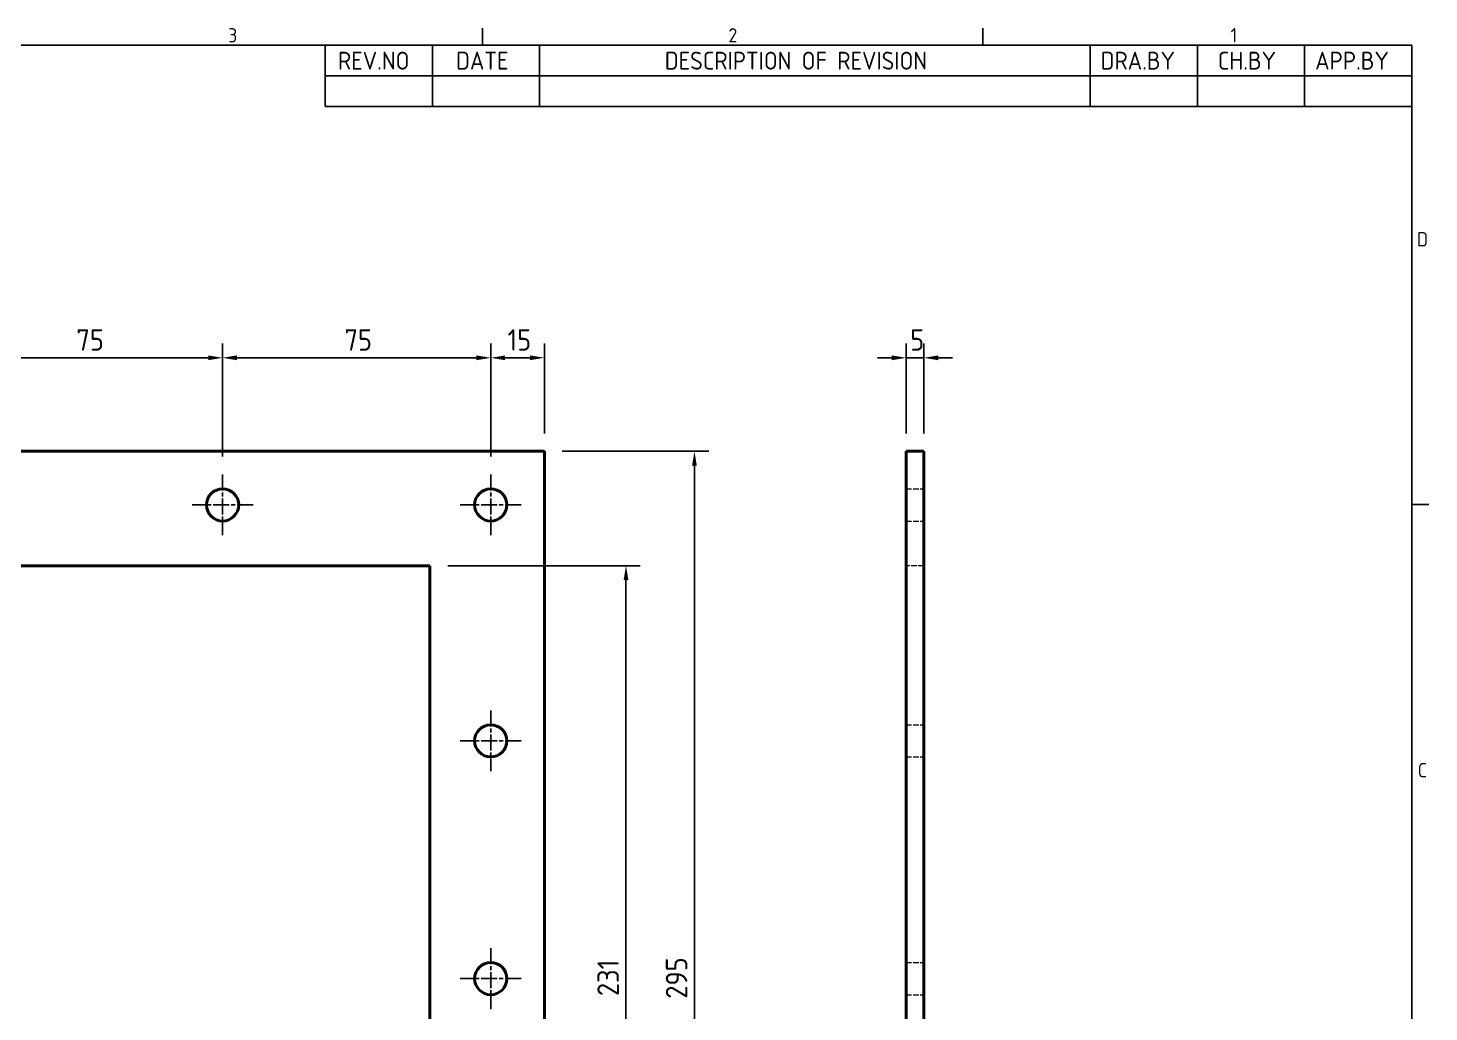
# Model space of a CAD drawing. Header units: millimetres. Extents: x 0 to 840, y 0 to 594.
# Drawn here: x 432.9 to 824.8, y 303.6 to 578.8 of the extents above; entities that cross this region are included whole.
import ezdxf

# ---------------------------------------------------------------- set-up
doc = ezdxf.new("R2010")
doc.units = ezdxf.units.MM
doc.header["$LTSCALE"] = 2
doc.linetypes.add('CHAIN', pattern=[0.35429999999999995, 0.2362, -0.0295, 0.0591, -0.0295])
doc.linetypes.add('DASHED', pattern=[0.2067, 0.1654, -0.0413])
doc.layers.get('0').update_dxf_attribs({"color": 3, "lineweight": 25})
for name, color, linetype, lineweight in [('가려진 것(ISO)', 2, 'DASHED', 18), ('가시적인 것(ISO)', 3, 'Continuous', 40), ('경계(ISO)', 7, 'Continuous', 25), ('기호(ISO)', 5, 'Continuous', 25), ('중심 표식(ISO)', 1, 'Continuous', 25), ('치수(ISO)', 2, 'Continuous', 25)]:
    doc.layers.add(name, color=color, linetype=linetype, lineweight=lineweight)
doc.styles.add('ISO Proportiona M2B', font='isocp.shx')
doc.styles.add('문자 텍스트_PSTEK_POSCO', font='isocp.shx')
doc.styles.add('치수 텍스트_PSTEK_POSCO', font='isocp.shx')
doc.dimstyles.new('치수_PSTEK_POSCO', dxfattribs={"dimscale": 2, "dimtxt": 3, "dimasz": 2, "dimexe": 2, "dimexo": 2.5, "dimgap": 1, "dimtad": 1, "dimrnd": 1e-08, "dimdsep": 46, "dimtxsty": '치수 텍스트_PSTEK_POSCO', "dimcen": 0.09, "dimdle": 10, "dimclrd": 7, "dimclre": 7, "dimclrt": 2, "dimadec": 1, "dimazin": 2, "dimtfac": 1, "dimtmove": 0, "dimatfit": 3, "dimfxl": 0, "dimtolj": 1, "dimlwd": -1, "dimlwe": -1, "dimarcsym": 0})

# ---------------------------------------------------------------- blocks, each defined once
blk = doc.blocks.new('경계 Default Border')
at = {"layer": '경계(ISO)'}
for p, q in [((280, 287.0000076293945), (280, 289.4000053405762)), ((350, 287.0000076293945), (350, 289.4000053405762)), ((410, 222.7499961853027), (412.400016784668, 222.7499961853027))]:
    blk.add_line(p, q, dxfattribs=at)
at = {"layer": '경계(ISO)', "flags": 128}
blk.add_lwpolyline([(10, 10), (10, 287.0000076293945), (410, 287.0000076293945), (410, 10), (10, 10)], dxfattribs=at)
at = {"layer": '경계(ISO)', "color": 2, "char_height": 2.000000029802322, "attachment_point": 7, "style": '문자 텍스트_PSTEK_POSCO'}
for s, insert in [('3', (244.4456930345745, 287.3809296778403)), ('2', (314.418492964537, 287.3809296778403)), ('1', (384.6573774223157, 287.4)), ('D', (410.718846771929, 258.8559296629392)), ('C', (410.8296930082771, 184.6059296629392))]:
    blk.add_mtext(s, dxfattribs=dict(at, insert=insert))
blk = doc.blocks.new('리비전 내역')
at = {"layer": '기호(ISO)'}
for p, q in [((258, 287.0000076293945), (410, 287.0000076293945)), ((258, 287.0000076293945), (258, 282.7200076293945)), ((273, 287.0000076293945), (273, 282.7200076293945)), ((288, 287.0000076293945), (288, 282.7200076293945)), ((365, 287.0000076293945), (365, 282.7200076293945)), ((380, 287.0000076293945), (380, 282.7200076293945)), ((395, 287.0000076293945), (395, 282.7200076293945)), ((410, 287.0000076293945), (410, 282.7200076293945)), ((258, 282.7200076293945), (410, 282.7200076293945)), ((258, 282.7200076293945), (258, 278.4400076293945)), ((273, 282.7200076293945), (273, 278.4400076293945)), ((288, 282.7200076293945), (288, 278.4400076293945)), ((365, 282.7200076293945), (365, 278.4400076293945)), ((380, 282.7200076293945), (380, 278.4400076293945)), ((395, 282.7200076293945), (395, 278.4400076293945)), ((410, 282.7200076293945), (410, 278.4400076293945)), ((258, 278.4400076293945), (410, 278.4400076293945))]:
    blk.add_line(p, q, dxfattribs=at)
at = {"layer": '기호(ISO)', "color": 2, "char_height": 2.5, "attachment_point": 7, "style": 'ISO Proportiona M2B'}
for s, insert in [('REV.NO', (259.7871163682308, 283.5831900503393)), ('DATE', (276.3142317728366, 283.5831900503393)), ('DESCRIPTION OF REVISION', (305.5070204333629, 283.5831900503393)), ('DRA.BY', (366.4757339553204, 283.5831900503393)), ('CH.BY', (382.8642915086117, 283.5831900503393)), ('APP.BY', (396.4777339604404, 283.5831900503393))]:
    blk.add_mtext(s, dxfattribs=dict(at, insert=insert))
blk = doc.blocks.new('*D25')
at = {"layer": 'Defpoints', "color": 0, "transparency": 16777216}
for p in [(562.3246046345629, 486.561886512938), (487.3246046345628, 453.9118969847428), (562.3246046345629, 453.9118969847428)]:
    blk.add_point(p, dxfattribs=at)
at = {"layer": '치수(ISO)', "color": 7, "transparency": 16777216}
for p, q in [((487.3246046345628, 458.9118969847428), (487.3246046345628, 490.561886512938)), ((562.3246046345629, 458.9118969847428), (562.3246046345629, 490.561886512938)), ((491.3246046345628, 486.561886512938), (558.3246046345629, 486.561886512938))]:
    blk.add_line(p, q, dxfattribs=at)
for points in [[(491.3246046345628, 487.2285531796047), (491.3246046345628, 485.8952198462713), (487.3246046345628, 486.561886512938)], [(558.3246046345629, 487.2285531796047), (558.3246046345629, 485.8952198462713), (562.3246046345629, 486.561886512938)]]:
    blk.add_solid(points, dxfattribs=at)
at = {"layer": '치수(ISO)', "color": 2, "transparency": 16777216, "insert": (521.4203405658509, 491.561886512938), "char_height": 6, "attachment_point": 4, "style": '치수 텍스트_PSTEK_POSCO'}
blk.add_mtext('\\A1;75', dxfattribs=at)
blk = doc.blocks.new('*D26')
at = {"layer": 'Defpoints', "color": 0, "transparency": 16777216}
for p in [(487.3246046345628, 486.561886512938), (412.3246046345628, 453.9118969847428), (487.3246046345628, 453.9118969847428)]:
    blk.add_point(p, dxfattribs=at)
at = {"layer": '치수(ISO)', "color": 7, "transparency": 16777216}
for p, q in [((412.3246046345628, 458.9118969847428), (412.3246046345628, 490.561886512938)), ((487.3246046345628, 458.9118969847428), (487.3246046345628, 490.561886512938)), ((416.3246046345628, 486.561886512938), (483.3246046345628, 486.561886512938))]:
    blk.add_line(p, q, dxfattribs=at)
for points in [[(416.3246046345628, 487.2285531796047), (416.3246046345628, 485.8952198462713), (412.3246046345628, 486.561886512938)], [(483.3246046345628, 487.2285531796047), (483.3246046345628, 485.8952198462713), (487.3246046345628, 486.561886512938)]]:
    blk.add_solid(points, dxfattribs=at)
at = {"layer": '치수(ISO)', "color": 2, "transparency": 16777216, "insert": (446.4203405658509, 491.561886512938), "char_height": 6, "attachment_point": 4, "style": '치수 텍스트_PSTEK_POSCO'}
blk.add_mtext('\\A1;75', dxfattribs=at)
blk = doc.blocks.new('*D27')
at = {"layer": 'Defpoints', "color": 0, "transparency": 16777216}
for p in [(577.3246046345629, 486.561886512938), (577.3246046345629, 460.4118969847428), (562.3246046345629, 453.9118969847428)]:
    blk.add_point(p, dxfattribs=at)
at = {"layer": '치수(ISO)', "color": 7, "transparency": 16777216}
for p, q in [((562.3246046345629, 458.9118969847428), (562.3246046345629, 490.561886512938)), ((577.3246046345629, 465.4118969847428), (577.3246046345629, 490.561886512938)), ((566.3246046345629, 486.561886512938), (573.3246046345629, 486.561886512938))]:
    blk.add_line(p, q, dxfattribs=at)
for points in [[(566.3246046345629, 487.2285531796047), (566.3246046345629, 485.8952198462713), (562.3246046345629, 486.561886512938)], [(573.3246046345629, 487.2285531796047), (573.3246046345629, 485.8952198462713), (577.3246046345629, 486.561886512938)]]:
    blk.add_solid(points, dxfattribs=at)
at = {"layer": '치수(ISO)', "color": 2, "transparency": 16777216, "insert": (567.0203405658509, 491.561886512938), "char_height": 6, "attachment_point": 4, "style": '치수 텍스트_PSTEK_POSCO'}
blk.add_mtext('\\A1;15', dxfattribs=at)
blk = doc.blocks.new('*D34')
at = {"layer": 'Defpoints', "color": 0, "transparency": 16777216}
for p in [(545.3246046345629, 428.4118969847427), (545.3246046345628, 197.4118969847427), (600.1678176876551, 197.4118969847427)]:
    blk.add_point(p, dxfattribs=at)
at = {"layer": '치수(ISO)', "color": 7, "transparency": 16777216}
for p, q in [((550.3246046345629, 428.4118969847427), (604.1678176876552, 428.4118969847427)), ((600.1678176876552, 424.4118969847427), (600.1678176876551, 201.4118969847427)), ((550.3246046345628, 197.4118969847427), (604.1678176876551, 197.4118969847427))]:
    blk.add_line(p, q, dxfattribs=at)
for points in [[(599.5011510209886, 424.4118969847427), (600.8344843543218, 424.4118969847427), (600.1678176876552, 428.4118969847427)], [(599.5011510209885, 201.4118969847427), (600.8344843543217, 201.4118969847427), (600.1678176876551, 197.4118969847427)]]:
    blk.add_solid(points, dxfattribs=at)
at = {"layer": '치수(ISO)', "color": 2, "transparency": 16777216, "insert": (595.167227136474, 308.0357158823805), "char_height": 6, "attachment_point": 4, "rotation": 90, "style": '치수 텍스트_PSTEK_POSCO'}
blk.add_mtext('\\A1;231', dxfattribs=at)
blk = doc.blocks.new('*D35')
at = {"layer": 'Defpoints', "color": 0, "transparency": 16777216}
for p in [(577.3246046345629, 460.4118969847428), (577.3246046345629, 165.4118969847428), (619.3116133391028, 165.4118969847428)]:
    blk.add_point(p, dxfattribs=at)
at = {"layer": '치수(ISO)', "color": 7, "transparency": 16777216}
for p, q in [((582.3246046345629, 460.4118969847428), (623.3116133391029, 460.4118969847428)), ((619.3116133391029, 456.4118969847428), (619.3116133391028, 169.4118969847428)), ((582.3246046345629, 165.4118969847428), (623.3116133391028, 165.4118969847428))]:
    blk.add_line(p, q, dxfattribs=at)
for points in [[(618.6449466724363, 456.4118969847428), (619.9782800057695, 456.4118969847428), (619.3116133391029, 460.4118969847428)], [(618.6449466724362, 169.4118969847428), (619.9782800057694, 169.4118969847428), (619.3116133391028, 165.4118969847428)]]:
    blk.add_solid(points, dxfattribs=at)
at = {"layer": '치수(ISO)', "color": 2, "transparency": 16777216, "insert": (614.3110227879217, 307.3009688221858), "char_height": 6, "attachment_point": 4, "rotation": 90, "style": '치수 텍스트_PSTEK_POSCO'}
blk.add_mtext('\\A1;295', dxfattribs=at)
blk = doc.blocks.new('*D38')
at = {"layer": 'Defpoints', "color": 0, "transparency": 16777216}
for p in [(678.5070793635317, 486.561886512938), (678.5070793635317, 460.4118969847428), (683.5070793635317, 460.4118969847428)]:
    blk.add_point(p, dxfattribs=at)
at = {"layer": '치수(ISO)', "color": 7, "transparency": 16777216}
for p, q in [((678.5070793635317, 465.4118969847428), (678.5070793635317, 490.561886512938)), ((683.5070793635317, 465.4118969847428), (683.5070793635317, 490.561886512938)), ((674.5070793635317, 486.561886512938), (670.5070793635317, 486.561886512938)), ((683.5070793635317, 486.561886512938), (678.5070793635317, 486.561886512938)), ((687.5070793635317, 486.561886512938), (691.5070793635317, 486.561886512938))]:
    blk.add_line(p, q, dxfattribs=at)
for points in [[(674.5070793635317, 487.2285531796047), (674.5070793635317, 485.8952198462713), (678.5070793635317, 486.561886512938)], [(687.5070793635317, 487.2285531796047), (687.5070793635317, 485.8952198462713), (683.5070793635317, 486.561886512938)]]:
    blk.add_solid(points, dxfattribs=at)
at = {"layer": '치수(ISO)', "color": 2, "transparency": 16777216, "insert": (679.6828152948198, 491.561886512938), "char_height": 6, "attachment_point": 4, "style": '치수 텍스트_PSTEK_POSCO'}
blk.add_mtext('\\A1;5', dxfattribs=at)

msp = doc.modelspace()

# ---------------------------------------------------------------- linework, layer by layer
at = {"layer": '가려진 것(ISO)', "ltscale": 4.761641502380371}
for p, q in [((678.5070793635273, 449.9118969847428), (683.5070793635273, 449.9118969847428)), ((678.5070793635273, 440.9118969847428), (683.5070793635273, 440.9118969847428)), ((683.5070793635224, 428.4118969847427), (678.5070793635224, 428.4118969847427)), ((678.5070793635273, 383.9118969847428), (683.5070793635273, 383.9118969847428)), ((678.5070793635273, 374.9118969847428), (683.5070793635273, 374.9118969847428)), ((678.5070793635273, 317.4118969847428), (683.5070793635273, 317.4118969847428)), ((678.5070793635273, 308.4118969847428), (683.5070793635273, 308.4118969847428))]:
    msp.add_line(p, q, dxfattribs=at)
at = {"layer": '가시적인 것(ISO)'}
for p, q in [((247.3246046345628, 460.4118969847428), (577.3246046345629, 460.4118969847428)), ((577.3246046345629, 460.4118969847428), (577.3246046345629, 165.4118969847428)), ((683.5070793635317, 460.4118969847428), (678.5070793635317, 460.4118969847428)), ((678.5070793635317, 460.4118969847428), (678.5070793635317, 165.4118969847428)), ((683.5070793635317, 165.4118969847428), (683.5070793635317, 460.4118969847428)), ((279.3246046345628, 428.4118969847428), (545.3246046345629, 428.4118969847427)), ((545.3246046345629, 428.4118969847427), (545.3246046345628, 197.4118969847427))]:
    msp.add_line(p, q, dxfattribs=at)
for centre in [(487.3246046345628, 445.4118969847428), (562.3246046345629, 445.4118969847428), (562.3246046345629, 379.4118969847428), (562.324604634563, 312.9118969847428)]:
    msp.add_circle(centre, 4.5, dxfattribs=at)
at = {"layer": '중심 표식(ISO)', "linetype": 'CHAIN', "ltscale": 9.445162773132324}
for p, q in [((487.3246046345628, 453.9118969847428), (487.3246046345628, 436.9118969847427)), ((562.3246046345629, 453.9118969847428), (562.3246046345629, 436.9118969847427)), ((495.8246046345629, 445.4118969847428), (478.8246046345628, 445.4118969847428)), ((570.8246046345629, 445.4118969847428), (553.8246046345628, 445.4118969847428)), ((562.3246046345629, 387.9118969847428), (562.3246046345629, 370.9118969847428)), ((570.8246046345629, 379.4118969847428), (553.8246046345629, 379.4118969847428)), ((562.324604634563, 321.4118969847428), (562.324604634563, 304.4118969847428)), ((570.824604634563, 312.9118969847428), (553.824604634563, 312.9118969847428))]:
    msp.add_line(p, q, dxfattribs=at)

# ---------------------------------------------------------------- block references
at = {"xscale": 2, "yscale": 2, "zscale": 2}
msp.add_blockref('경계 Default Border', (0, 0), dxfattribs=at)
at = {"layer": '기호(ISO)', "xscale": 2, "yscale": 2, "zscale": 2}
msp.add_blockref('리비전 내역', (0, 0), dxfattribs=at)

# ---------------------------------------------------------------- dimensions: what is measured, and where the dimension line sits
at = {"layer": '치수(ISO)', "color": 7}
for base, p1, p2, angle, override, picture, middle in [((487.3246046345628, 486.561886512938), (412.3246046345628, 453.9118969847428), (487.3246046345628, 453.9118969847428), 180, {"dimdec": 2, "dimtp": 0, "dimtm": -0, "dimtdec": 2, "dimtofl": 0, "dimatfit": 1}, '*D26', (449.8446046345629, 486.561886512938)), ((562.3246046345629, 486.561886512938), (487.3246046345628, 453.9118969847428), (562.3246046345629, 453.9118969847428), 180, {"dimdec": 2, "dimtp": 0, "dimtm": -0, "dimtdec": 2, "dimtofl": 0, "dimatfit": 1}, '*D25', (524.8446046345629, 486.561886512938)), ((577.3246046345629, 486.561886512938), (562.3246046345629, 453.9118969847428), (577.3246046345629, 460.4118969847428), 180, {"dimdec": 2, "dimtp": 0, "dimtm": -0, "dimtdec": 2, "dimtofl": 0, "dimatfit": 1}, '*D27', (569.8446046345629, 486.561886512938)), ((678.5070793635317, 486.561886512938), (683.5070793635317, 460.4118969847428), (678.5070793635317, 460.4118969847428), 180, {"dimdec": 2, "dimtp": 0, "dimtm": -0, "dimtdec": 2, "dimtofl": 1, "dimatfit": 1}, '*D38', (681.0070793635317, 486.561886512938)), ((619.3116133391028, 165.4118969847428), (577.3246046345629, 460.4118969847428), (577.3246046345629, 165.4118969847428), 90, {"dimdec": 2, "dimtp": 0, "dimtm": -0, "dimtdec": 2, "dimtofl": 0, "dimatfit": 1}, '*D35', (619.3116133391028, 312.9118969847428)), ((600.1678176876551, 197.4118969847427), (545.3246046345629, 428.4118969847427), (545.3246046345628, 197.4118969847427), 90, {"dimdec": 2, "dimtp": 0, "dimtm": -0, "dimtdec": 2, "dimtofl": 0, "dimatfit": 1}, '*D34', (600.1678176876551, 312.9118969847427))]:
    dim = msp.add_linear_dim(base=base, p1=p1, p2=p2, angle=angle, dimstyle='치수_PSTEK_POSCO', override=override, dxfattribs=at)
    dim.commit()
    dim.dimension.update_dxf_attribs({"geometry": picture, "text_midpoint": middle, "dimtype": 160})

doc.saveas('drawing.dxf')
